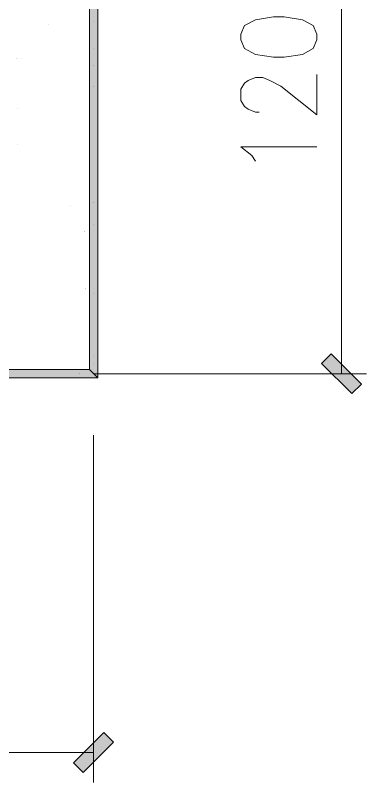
# Model space of a CAD drawing. Header units: millimetres. Extents: x 0 to 586, y 0 to 414.
# Drawn here: x 215.16 to 231.62, y 27.13 to 63.06 of the extents above; entities that cross this region are included whole.
import ezdxf

# ---------------------------------------------------------------- set-up
doc = ezdxf.new("R2010")
doc.units = ezdxf.units.MM

msp = doc.modelspace()

# ---------------------------------------------------------------- hatches: boundary and pattern name
h = msp.add_hatch(color=0)
h.dxf.hatch_style = 2
h.paths.add_polyline_path([(218.6305, 80.990722), (219.025611, 80.990722), (219.025611, 46.083361), (218.6305, 46.478472)])
h = msp.add_hatch(color=0)
h.dxf.hatch_style = 2
h.paths.add_polyline_path([(216.739611, 62.615586), (216.726558, 62.628639), (216.739611, 62.641692), (216.752664, 62.628639)])
h = msp.add_hatch(color=0)
h.dxf.hatch_style = 2
h.paths.add_polyline_path([(218.828056, 62.746114), (218.815003, 62.759167), (218.828056, 62.772219), (218.841108, 62.759167)])
h = msp.add_hatch(color=0)
h.dxf.hatch_style = 2
h.paths.add_polyline_path([(218.828056, 61.483169), (218.815003, 61.496222), (218.828056, 61.509275), (218.841108, 61.496222)])
h = msp.add_hatch(color=0)
h.dxf.hatch_style = 2
h.paths.add_polyline_path([(218.828056, 61.483169), (218.815003, 61.496222), (218.828056, 61.509275), (218.841108, 61.496222)])
h = msp.add_hatch(color=0)
h.dxf.hatch_style = 2
h.paths.add_polyline_path([(215.243833, 61.010447), (215.230781, 61.0235), (215.243833, 61.036553), (215.256886, 61.0235)])
h = msp.add_hatch(color=0)
h.dxf.hatch_style = 2
h.paths.add_polyline_path([(215.243833, 61.010447), (215.230781, 61.0235), (215.243833, 61.036553), (215.256886, 61.0235)])
h = msp.add_hatch(color=0)
h.dxf.hatch_style = 2
h.paths.add_polyline_path([(215.243833, 61.010447), (215.230781, 61.0235), (215.243833, 61.036553), (215.256886, 61.0235)])
h = msp.add_hatch(color=0)
h.dxf.hatch_style = 2
h.paths.add_polyline_path([(215.430806, 61.035142), (215.417753, 61.048194), (215.430806, 61.061247), (215.443858, 61.048194)])
h = msp.add_hatch(color=0)
h.dxf.hatch_style = 2
h.paths.add_polyline_path([(218.828056, 60.700003), (218.815003, 60.713056), (218.828056, 60.726108), (218.841108, 60.713056)])
h = msp.add_hatch(color=0)
h.dxf.hatch_style = 2
h.paths.add_polyline_path([(218.828056, 59.726336), (218.815003, 59.739389), (218.828056, 59.752442), (218.841108, 59.739389)])
h = msp.add_hatch(color=0)
h.dxf.hatch_style = 2
h.paths.add_polyline_path([(218.828056, 59.726336), (218.815003, 59.739389), (218.828056, 59.752442), (218.841108, 59.739389)])
h = msp.add_hatch(color=0)
h.dxf.hatch_style = 2
h.paths.add_polyline_path([(218.637556, 59.578169), (218.624503, 59.591222), (218.637556, 59.604275), (218.650608, 59.591222)])
h = msp.add_hatch(color=0)
h.dxf.hatch_style = 2
h.paths.add_polyline_path([(215.243833, 58.668003), (215.230781, 58.681056), (215.243833, 58.694108), (215.256886, 58.681056)])
h = msp.add_hatch(color=0)
h.dxf.hatch_style = 2
h.paths.add_polyline_path([(215.243833, 58.668003), (215.230781, 58.681056), (215.243833, 58.694108), (215.256886, 58.681056)])
h = msp.add_hatch(color=0)
h.dxf.hatch_style = 2
h.paths.add_polyline_path([(215.243833, 58.668003), (215.230781, 58.681056), (215.243833, 58.694108), (215.256886, 58.681056)])
h = msp.add_hatch(color=0)
h.dxf.hatch_style = 2
h.paths.add_polyline_path([(215.243833, 56.978197), (215.230781, 56.99125), (215.243833, 57.004303), (215.256886, 56.99125)])
h = msp.add_hatch(color=0)
h.dxf.hatch_style = 2
h.paths.add_polyline_path([(215.243833, 56.978197), (215.230781, 56.99125), (215.243833, 57.004303), (215.256886, 56.99125)])
h = msp.add_hatch(color=0)
h.dxf.hatch_style = 2
h.paths.add_polyline_path([(215.243833, 56.978197), (215.230781, 56.99125), (215.243833, 57.004303), (215.256886, 56.99125)])
h = msp.add_hatch(color=0)
h.dxf.hatch_style = 2
h.paths.add_polyline_path([(218.828056, 54.275919), (218.815003, 54.288972), (218.828056, 54.302025), (218.841108, 54.288972)])
h = msp.add_hatch(color=0)
h.dxf.hatch_style = 2
h.paths.add_polyline_path([(217.748556, 54.131281), (217.735503, 54.144333), (217.748556, 54.157386), (217.761608, 54.144333)])
h = msp.add_hatch(color=0)
h.dxf.hatch_style = 2
h.paths.add_polyline_path([(218.828056, 53.242281), (218.815003, 53.255333), (218.828056, 53.268386), (218.841108, 53.255333)])
h = msp.add_hatch(color=0)
h.dxf.hatch_style = 2
h.paths.add_polyline_path([(218.828056, 53.242281), (218.815003, 53.255333), (218.828056, 53.268386), (218.841108, 53.255333)])
h = msp.add_hatch(color=0)
h.dxf.hatch_style = 2
h.paths.add_polyline_path([(218.394139, 52.910669), (218.381086, 52.923722), (218.394139, 52.936775), (218.407192, 52.923722)])
h = msp.add_hatch(color=0)
h.dxf.hatch_style = 2
h.paths.add_polyline_path([(218.461167, 50.257781), (218.448114, 50.270833), (218.461167, 50.283886), (218.474219, 50.270833)])
h = msp.add_hatch(color=0)
h.dxf.hatch_style = 2
h.paths.add_polyline_path([(218.828056, 50.024947), (218.815003, 50.038), (218.828056, 50.051053), (218.841108, 50.038)])
h = msp.add_hatch(color=0)
h.dxf.hatch_style = 2
h.paths.add_polyline_path([(218.828056, 50.024947), (218.815003, 50.038), (218.828056, 50.051053), (218.841108, 50.038)])
h = msp.add_hatch(color=0)
h.dxf.hatch_style = 2
h.paths.add_polyline_path([(218.828056, 47.068669), (218.815003, 47.081722), (218.828056, 47.094775), (218.841108, 47.081722)])
h = msp.add_hatch(color=0)
h.dxf.hatch_style = 2
h.paths.add_polyline_path([(231.376361, 45.797611), (230.924806, 45.346056), (229.503111, 46.764222), (229.954667, 47.215778)])
h = msp.add_hatch(color=0)
h.dxf.hatch_style = 2
h.paths.add_polyline_path([(218.828056, 46.761753), (218.815003, 46.774806), (218.828056, 46.787858), (218.841108, 46.774806)])
h = msp.add_hatch(color=0)
h.dxf.hatch_style = 2
h.paths.add_polyline_path([(218.828056, 46.761753), (218.815003, 46.774806), (218.828056, 46.787858), (218.841108, 46.774806)])
h = msp.add_hatch(color=0)
h.dxf.hatch_style = 2
h.paths.add_polyline_path([(218.6305, 46.478472), (219.025611, 46.083361), (187.081583, 46.083361), (187.476694, 46.478472)])
h = msp.add_hatch(color=0)
h.dxf.hatch_style = 2
h.paths.add_polyline_path([(218.186, 46.267864), (218.172947, 46.280917), (218.186, 46.293969), (218.199053, 46.280917)])
h = msp.add_hatch(color=0)
h.dxf.hatch_style = 2
h.paths.add_polyline_path([(218.34475, 27.611917), (217.893194, 28.063472), (219.311361, 29.481639), (219.762917, 29.030083)])

# ---------------------------------------------------------------- linework, layer by layer
at = {"color": 0, "lineweight": 0}
for points in [[(230.4415, 46.280917), (230.4415, 95.1865)], [(226.582111, 58.532889), (226.412778, 58.532889), (226.074111, 58.666944), (225.904778, 58.801), (225.735444, 59.072639), (225.735444, 59.612389), (225.904778, 59.884028), (226.074111, 60.018083), (226.412778, 60.155667), (226.751444, 60.155667), (227.090111, 60.018083), (227.594583, 59.749972), (229.284389, 58.395306), (229.284389, 60.289722)], [(226.412778, 56.232778), (226.243444, 56.504417), (225.735444, 56.910111), (229.284389, 56.910111)], [(218.828056, 46.280917), (231.623306, 46.280917)], [(218.828056, 43.409306), (218.828056, 27.128611)], [(187.279139, 28.546778), (218.828056, 28.546778)]]:
    msp.add_lwpolyline(points, dxfattribs=at)
for points in [[(218.6305, 80.990722), (219.025611, 80.990722), (219.025611, 46.083361), (218.6305, 46.478472)], [(225.735444, 61.9125), (225.904778, 61.506806), (226.412778, 61.235167), (227.255917, 61.101111), (227.763917, 61.101111), (228.610583, 61.235167), (229.115056, 61.506806), (229.284389, 61.9125), (229.284389, 62.184139), (229.115056, 62.589833), (228.610583, 62.857944), (227.763917, 62.995528), (227.255917, 62.995528), (226.412778, 62.857944), (225.904778, 62.589833), (225.735444, 62.184139)], [(231.376361, 45.797611), (230.924806, 45.346056), (229.503111, 46.764222), (229.954667, 47.215778)], [(218.6305, 46.478472), (219.025611, 46.083361), (187.081583, 46.083361), (187.476694, 46.478472)], [(218.34475, 27.611917), (217.893194, 28.063472), (219.311361, 29.481639), (219.762917, 29.030083)]]:
    msp.add_lwpolyline(points, close=True, dxfattribs=at)

doc.saveas('drawing.dxf')
